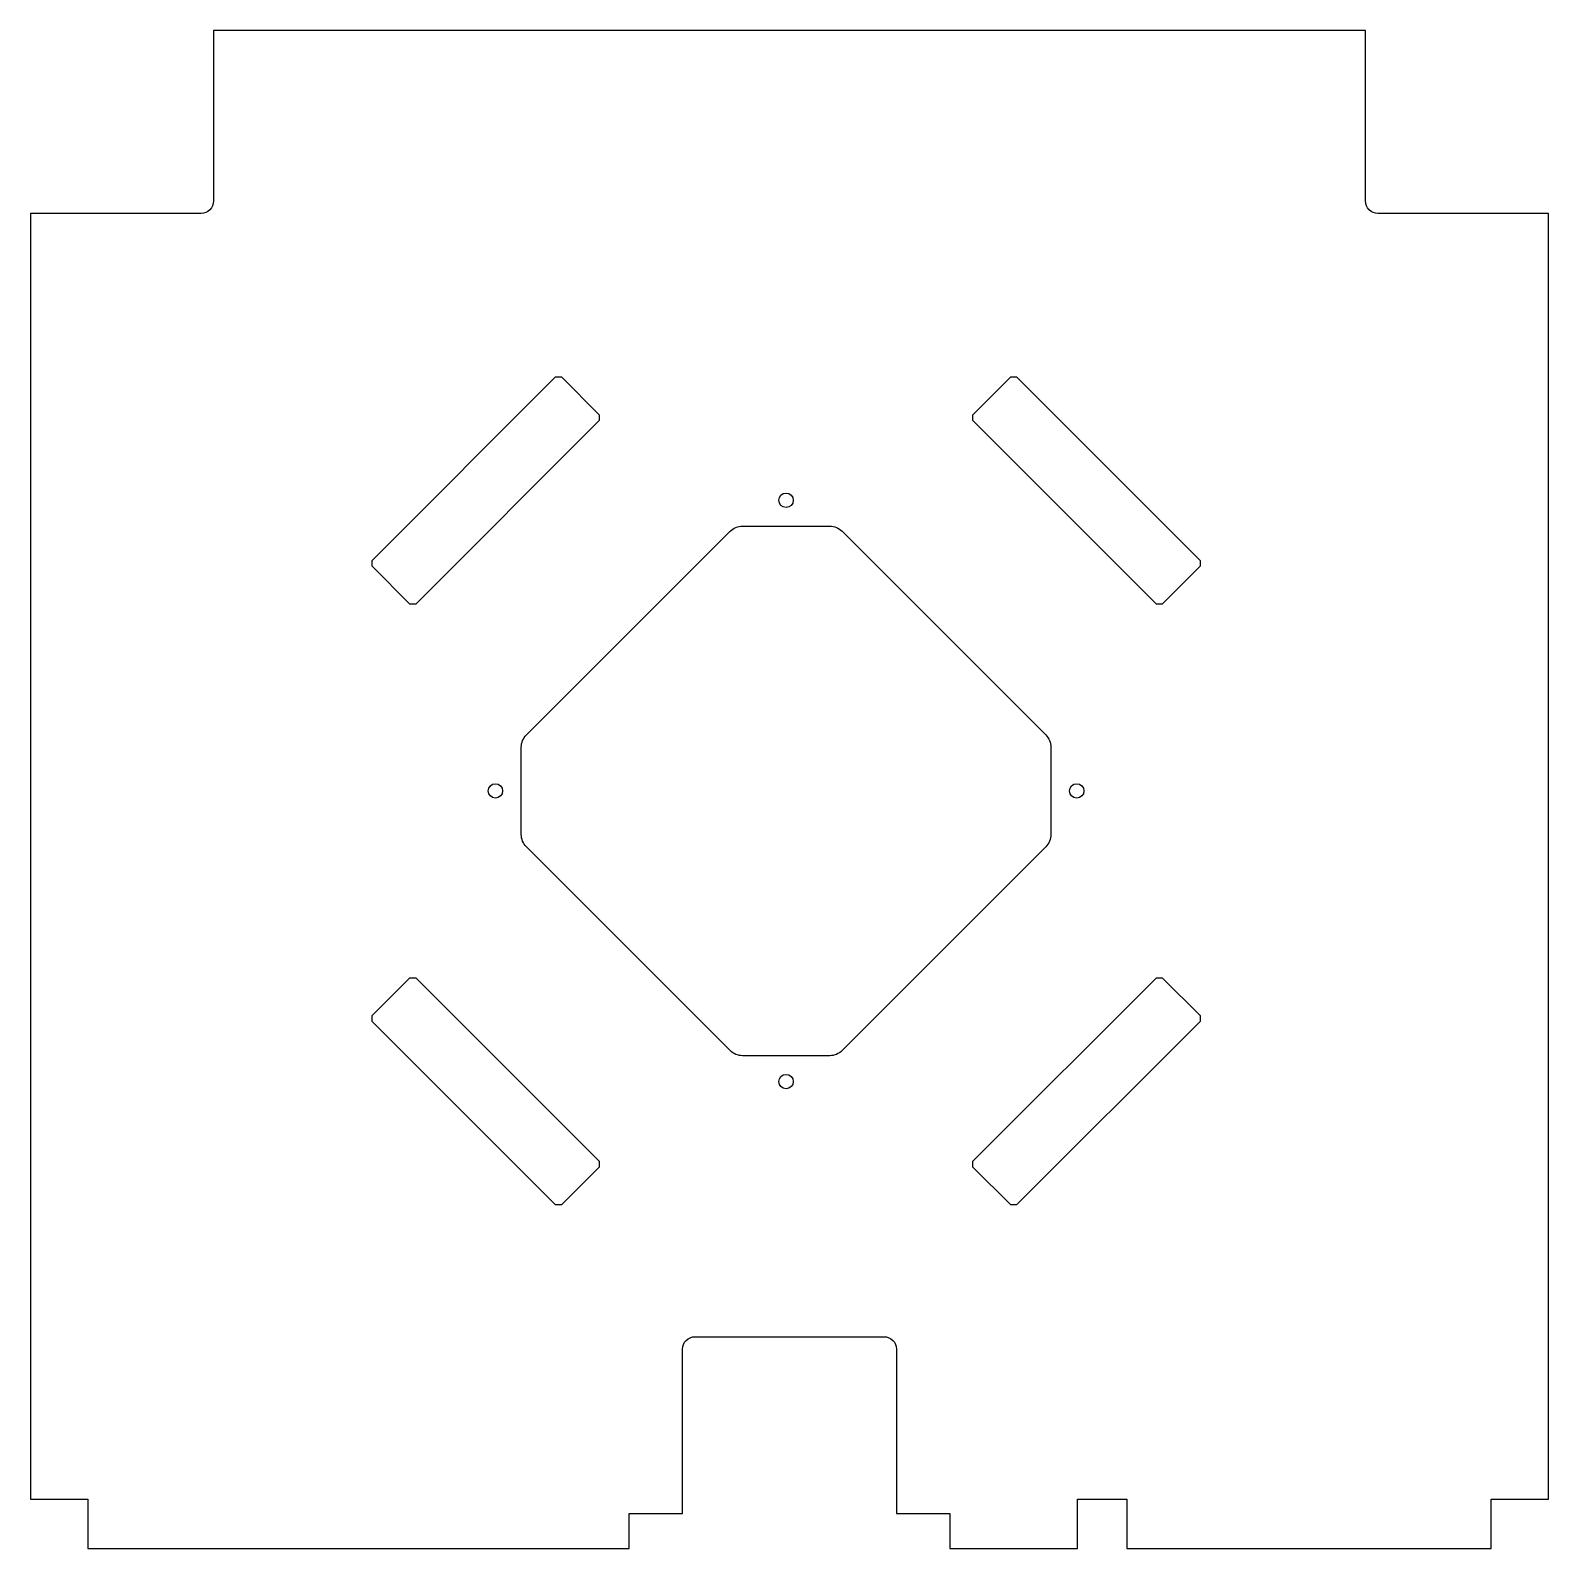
# Model space of a CAD drawing. Header units: millimetres. Extents: x -394 to -25, y -419 to -50.
import ezdxf

# ---------------------------------------------------------------- set-up
doc = ezdxf.new("R2010")
doc.units = ezdxf.units.MM
doc.layers.get('0').update_dxf_attribs({"linetype": 'CONTINUOUS'})

msp = doc.modelspace()

# ---------------------------------------------------------------- linework, layer by layer
for points in [[(-69.5, -50), (-349.5, -50), (-349.5, -91.5, -0.414214), (-352.5, -94.5), (-394, -94.5), (-394, -407), (-380, -407), (-380, -419), (-248.5, -419), (-248.5, -410.5), (-235.5, -410.5), (-235.5, -370.5, -0.414214), (-232.5, -367.5), (-186.5, -367.5, -0.414214), (-183.5, -370.5), (-183.5, -410.5), (-170.5, -410.5), (-170.5, -419), (-139.5, -419), (-139.5, -407), (-127.5, -407), (-127.5, -419), (-39, -419), (-39, -407), (-25, -407), (-25, -94.5), (-66.5, -94.5, -0.414214), (-69.5, -91.5)], [(-223.94, -297.95), (-273.44, -248.45, -0.198912), (-274.68, -245.45), (-274.68, -224.24, -0.198912), (-273.44, -221.23), (-223.94, -171.73, -0.198912), (-220.93, -170.49), (-199.72, -170.49, -0.198912), (-196.71, -171.73), (-147.22, -221.23, -0.198912), (-145.97, -224.24), (-145.97, -245.45, -0.198912), (-147.22, -248.45), (-196.71, -297.95, -0.198912), (-199.72, -299.2), (-220.93, -299.2, -0.198912)]]:
    msp.add_lwpolyline(points, format="xyb", close=True)
for points in [[(-300.34, -189.43), (-301.75, -189.43), (-310.94, -180.24), (-310.94, -178.82), (-266.35, -134.22), (-264.93, -134.22), (-255.74, -143.42), (-255.74, -144.83)], [(-164.91, -144.83), (-164.91, -143.42), (-155.72, -134.22), (-154.31, -134.22), (-109.71, -178.82), (-109.71, -180.24), (-118.9, -189.43), (-120.31, -189.43)], [(-266.35, -335.46), (-310.94, -290.86), (-310.94, -289.45), (-301.75, -280.26), (-300.34, -280.26), (-255.74, -324.85), (-255.74, -326.27), (-264.93, -335.46)], [(-109.71, -290.86), (-154.31, -335.46), (-155.72, -335.46), (-164.91, -326.27), (-164.91, -324.85), (-120.31, -280.26), (-118.9, -280.26), (-109.71, -289.45)]]:
    msp.add_lwpolyline(points, close=True)
for centre in [(-210.33, -164.2), (-280.97, -234.84), (-139.69, -234.84), (-210.33, -305.48)]:
    msp.add_circle(centre, 1.75)

doc.saveas('drawing.dxf')
